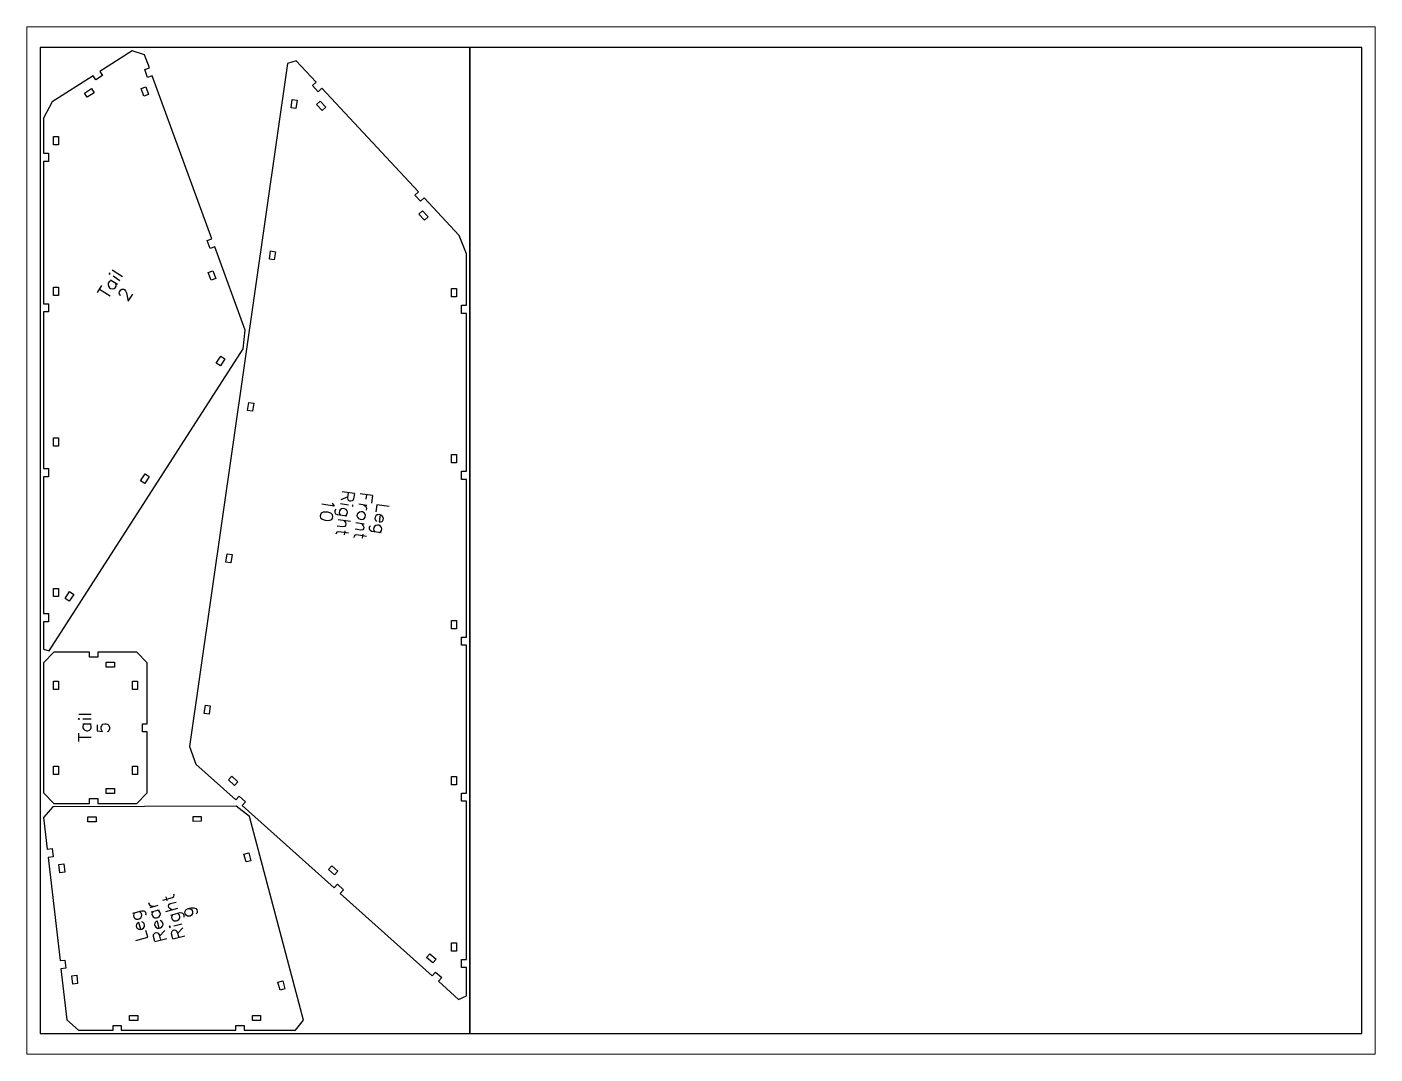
# Paper-space layout 'Layout' of a CAD drawing. Header units: millimetres, sheet in inches. Extents: x 0 to 10.5, y 0 to 8.
# The model-space entities are those that its viewports show. They can reach past a viewport. Long polylines and large blocks are cut down to what shows.
import ezdxf

# ---------------------------------------------------------------- set-up
doc = ezdxf.new("R2010")
doc.units = ezdxf.units.MM
doc.header["$MEASUREMENT"] = 0
for name, color, linetype, true_color in [('CuttingLine', 18, 'Continuous', 0x000000), ('leg_front_right_cuts', 1, 'Continuous', 0xff0000), ('leg_front_right_marks', 2, 'Continuous', 0xffff00), ('leg_rear_right_cuts', 1, 'Continuous', 0xff0000), ('leg_rear_right_marks', 2, 'Continuous', 0xffff00), ('Offcut', 18, 'Continuous', 0x000000), ('Sheet', 18, 'Continuous', 0x000000), ('tail_cuts', 1, 'Continuous', 0xff0000), ('tail_marks', 2, 'Continuous', 0xffff00)]:
    doc.layers.add(name, color=color, linetype=linetype, true_color=true_color)

msp = doc.modelspace()

# ---------------------------------------------------------------- linework, layer by layer
at = {"layer": 'CuttingLine', "color": 18, "true_color": 0x000000}
msp.add_lwpolyline([(260.01, 0), (260.01, 597)], dxfattribs=at)
at = {"layer": 'leg_front_right_cuts', "color": 1, "true_color": 0xff0000}
for points in [[(149.63, 587.21), (90.37, 173.73), (94.2, 163.21), (118.51, 141.44), (120.51, 143.67), (124.24, 140.34), (122.23, 138.1), (177.93, 88.22), (179.93, 90.46), (183.65, 87.12), (181.65, 84.89), (237.34, 35), (239.34, 37.24), (243.07, 33.9), (241.07, 31.67), (253.28, 20.72), (258.01, 22.84), (258.01, 39.95), (255.01, 39.95), (255.01, 44.95), (258.01, 44.95), (258.01, 140.64), (255.01, 140.64), (255.01, 145.64), (258.01, 145.64), (258.01, 235.05), (255.01, 235.05), (255.01, 240.05), (258.01, 240.05), (258.01, 335.51), (255.01, 335.51), (255.01, 340.51), (258.01, 340.51), (258.01, 435.98), (255.01, 435.98), (255.01, 440.98), (258.01, 440.98), (258.01, 472.12), (253.68, 483.11), (232.41, 505.87), (230.22, 503.82), (226.81, 507.48), (229, 509.53), (170.41, 572.22), (168.22, 570.17), (164.8, 573.83), (166.99, 575.88), (154.87, 588.85)], [(152.57, 565.42), (155.54, 564.99), (154.83, 560.04), (151.86, 560.47)], [(172.85, 560.82), (170.66, 558.77), (167.25, 562.43), (169.44, 564.47)], [(234.85, 494.47), (232.66, 492.42), (229.25, 496.08), (231.44, 498.12)], [(139.43, 473.76), (142.4, 473.33), (141.69, 468.38), (138.72, 468.81)], [(252.01, 445.97), (249.01, 445.97), (249.01, 450.97), (252.01, 450.97)], [(126.3, 382.09), (129.27, 381.67), (128.56, 376.72), (125.59, 377.14)], [(252.01, 345.51), (249.01, 345.51), (249.01, 350.51), (252.01, 350.51)], [(113.16, 290.43), (116.13, 290), (115.42, 285.05), (112.45, 285.48)], [(252.01, 245.05), (249.01, 245.05), (249.01, 250.05), (252.01, 250.05)], [(100.02, 198.77), (102.99, 198.34), (102.28, 193.39), (99.31, 193.82)], [(113.96, 153.57), (115.96, 155.8), (119.69, 152.47), (117.68, 150.23)], [(252.01, 150.64), (249.01, 150.64), (249.01, 155.64), (252.01, 155.64)], [(174.48, 99.36), (176.48, 101.6), (180.21, 98.26), (178.2, 96.03)], [(252.01, 49.95), (249.01, 49.95), (249.01, 54.95), (252.01, 54.95)], [(233.9, 46.15), (235.9, 48.38), (239.62, 45.04), (237.62, 42.81)]]:
    msp.add_lwpolyline(points, close=True, dxfattribs=at)
at = {"layer": 'leg_front_right_marks', "color": 2, "true_color": 0xffff00}
for points in [[(190.2, 326.98), (182.78, 328.05)], [(186.21, 324.31), (186.67, 327.49)], [(190.2, 326.98), (189.74, 323.8)], [(201.14, 325.75), (193.72, 326.83)], [(177.99, 319.36), (170.56, 320.44)], [(176.83, 321.34), (177.08, 320.58)], [(177.08, 320.58), (177.99, 319.36)], [(186.65, 319.91), (181.71, 320.63)], [(186.31, 325.01), (182.06, 323.1)], [(186.41, 323.2), (186.21, 324.31)], [(186.71, 322.79), (186.41, 323.2)], [(187.37, 322.34), (186.71, 322.79)], [(188.07, 322.23), (187.37, 322.34)], [(188.83, 322.48), (188.07, 322.23)], [(189.18, 319.91), (188.77, 319.61)], [(188.77, 319.61), (189.08, 319.2)], [(189.24, 322.79), (188.83, 322.48)], [(189.08, 319.2), (189.48, 319.5)], [(189.48, 319.5), (189.18, 319.91)], [(189.74, 323.8), (189.24, 322.79)], [(197.75, 319.75), (192.8, 320.47)], [(195.62, 320.06), (196.63, 319.55)], [(196.63, 319.55), (197.24, 318.74)], [(197.61, 326.27), (197.2, 323.44)], [(197.24, 318.74), (197.49, 317.98)], [(201.14, 325.75), (200.48, 321.16)], [(203.86, 320.13), (203.25, 315.88)], [(211.28, 319.05), (203.86, 320.13)], [(169.64, 314.08), (169.54, 313.37)], [(169.54, 313.37), (169.74, 312.26)], [(170.15, 315.09), (169.64, 314.08)], [(169.74, 312.26), (170.7, 311.4)], [(171.31, 315.64), (170.15, 315.09)], [(170.7, 311.4), (172.41, 310.79)], [(173.13, 315.74), (171.31, 315.64)], [(172.41, 310.79), (173.47, 310.64)], [(174.19, 315.58), (173.13, 315.74)], [(173.47, 310.64), (175.29, 310.73)], [(175.91, 314.97), (174.19, 315.58)], [(175.29, 310.73), (176.45, 311.29)], [(176.86, 314.11), (175.91, 314.97)], [(176.45, 311.29), (176.96, 312.3)], [(177.06, 313), (176.86, 314.11)], [(176.96, 312.3), (177.06, 313)], [(178.46, 315.69), (178.62, 316.75)], [(178.71, 314.93), (178.46, 315.69)], [(178.62, 316.75), (179.07, 317.4)], [(179.02, 314.52), (178.71, 314.93)], [(180.03, 314.02), (179.02, 314.52)], [(185.68, 313.2), (180.03, 314.02)], [(187.75, 310.01), (180.32, 311.09)], [(181.09, 316.39), (180.94, 315.33)], [(180.94, 315.33), (181.19, 314.57)], [(181.55, 317.04), (181.09, 316.39)], [(181.19, 314.57), (181.79, 313.76)], [(182.36, 317.65), (181.55, 317.04)], [(183.47, 317.85), (182.36, 317.65)], [(184.17, 317.75), (183.47, 317.85)], [(183.86, 310.57), (184.76, 309.36)], [(185.18, 317.24), (184.17, 317.75)], [(184.62, 313.35), (185.43, 313.96)], [(185.79, 316.43), (185.18, 317.24)], [(185.43, 313.96), (185.89, 314.61)], [(186.04, 315.67), (185.79, 316.43)], [(185.89, 314.61), (186.04, 315.67)], [(191.93, 314.46), (191.77, 313.4)], [(191.77, 313.4), (192.02, 312.64)], [(192.38, 315.11), (191.93, 314.46)], [(192.02, 312.64), (192.63, 311.83)], [(193.19, 315.72), (192.38, 315.11)], [(192.63, 311.83), (193.64, 311.32)], [(194.3, 315.92), (193.19, 315.72)], [(193.64, 311.32), (194.34, 311.22)], [(195.01, 315.82), (194.3, 315.92)], [(194.34, 311.22), (195.46, 311.42)], [(196.02, 315.31), (195.01, 315.82)], [(195.46, 311.42), (196.27, 312.02)], [(196.62, 314.5), (196.02, 315.31)], [(196.27, 312.02), (196.72, 312.68)], [(196.87, 313.74), (196.62, 314.5)], [(196.72, 312.68), (196.87, 313.74)], [(197.49, 317.98), (197.34, 316.92)], [(202.79, 312.7), (202.63, 311.64)], [(202.63, 311.64), (202.88, 310.89)], [(203.24, 313.36), (202.79, 312.7)], [(202.88, 310.89), (203.49, 310.08)], [(204.05, 313.96), (203.24, 313.36)], [(205.16, 314.16), (204.05, 313.96)], [(205.87, 314.06), (205.16, 314.16)], [(205.87, 314.06), (205.26, 309.82)], [(206.88, 313.55), (205.87, 314.06)], [(206.72, 309.97), (207.13, 310.27)], [(207.48, 312.75), (206.88, 313.55)], [(207.13, 310.27), (207.58, 310.93)], [(207.74, 311.99), (207.48, 312.75)], [(207.58, 310.93), (207.74, 311.99)], [(179.15, 302.96), (179.04, 302.25)], [(179.6, 303.61), (179.15, 302.96)], [(180.71, 303.81), (179.6, 303.61)], [(183.29, 306.69), (179.76, 307.2)], [(186.72, 302.94), (180.71, 303.81)], [(184.41, 306.89), (183.29, 306.69)], [(184.4, 304.36), (184.04, 301.89)], [(184.86, 307.54), (184.41, 306.89)], [(184.76, 309.36), (185.02, 308.6)], [(185.02, 308.6), (184.86, 307.54)], [(194.13, 304.76), (190.59, 305.27)], [(196.11, 308.44), (191.16, 309.16)], [(195.24, 304.96), (194.13, 304.76)], [(194.69, 308.64), (195.6, 307.43)], [(195.24, 302.43), (194.88, 299.96)], [(195.7, 305.61), (195.24, 304.96)], [(195.6, 307.43), (195.85, 306.67)], [(195.85, 306.67), (195.7, 305.61)], [(199.24, 305.64), (199.39, 306.7)], [(199.49, 304.88), (199.24, 305.64)], [(199.39, 306.7), (199.85, 307.36)], [(199.79, 304.48), (199.49, 304.88)], [(200.8, 303.97), (199.79, 304.48)], [(206.46, 303.15), (200.8, 303.97)], [(201.87, 306.34), (201.71, 305.28)], [(201.71, 305.28), (201.96, 304.52)], [(202.32, 307), (201.87, 306.34)], [(201.96, 304.52), (202.57, 303.71)], [(203.13, 307.6), (202.32, 307)], [(204.24, 307.8), (203.13, 307.6)], [(204.95, 307.7), (204.24, 307.8)], [(205.96, 307.19), (204.95, 307.7)], [(205.26, 309.82), (205.96, 309.72)], [(205.39, 303.3), (206.2, 303.91)], [(205.96, 309.72), (206.72, 309.97)], [(206.56, 306.38), (205.96, 307.19)], [(206.2, 303.91), (206.66, 304.56)], [(206.81, 305.62), (206.56, 306.38)], [(206.66, 304.56), (206.81, 305.62)], [(189.98, 301.03), (189.88, 300.32)], [(190.44, 301.68), (189.98, 301.03)], [(191.55, 301.88), (190.44, 301.68)], [(197.56, 301.01), (191.55, 301.88)]]:
    msp.add_lwpolyline(points, dxfattribs=at)
at = {"layer": 'leg_rear_right_cuts', "color": 1, "true_color": 0xff0000}
for points in [[(159.33, 8.14), (126.64, 131.47), (118.66, 137.59), (7.62, 137.21), (2, 130.88), (4.23, 111.62), (7.21, 111.96), (7.78, 107), (4.8, 106.65), (12.01, 44.22), (14.99, 44.56), (15.57, 39.6), (12.59, 39.25), (16.16, 8.31), (23.24, 2), (44.1, 2), (44.1, 5), (49.1, 5), (49.1, 2), (118.46, 2), (118.46, 5), (123.46, 5), (123.46, 2), (154.61, 2)], [(33.79, 131.3), (33.8, 128.3), (28.8, 128.28), (28.79, 131.28)], [(97.53, 131.51), (97.54, 128.51), (92.54, 128.5), (92.53, 131.5)], [(127.54, 104.66), (124.64, 103.89), (123.36, 108.72), (126.26, 109.49)], [(11.33, 102.37), (14.31, 102.72), (14.89, 97.75), (11.91, 97.41)], [(19.12, 34.97), (22.1, 35.32), (22.67, 30.35), (19.69, 30.01)], [(148.11, 27.04), (145.21, 26.28), (143.93, 31.11), (146.83, 31.88)], [(54.1, 8), (54.1, 11), (59.1, 11), (59.1, 8)], [(128.46, 8), (128.46, 11), (133.46, 11), (133.46, 8)]]:
    msp.add_lwpolyline(points, close=True, dxfattribs=at)
at = {"layer": 'leg_rear_right_marks', "color": 2, "true_color": 0xffff00}
for points in [[(74.16, 80.83), (80.03, 82.38)], [(76.85, 80.43), (76.21, 82.85)], [(80.03, 82.38), (80.97, 83)], [(81.14, 83.79), (80.95, 84.48)], [(80.97, 83), (81.14, 83.79)], [(56.09, 72.9), (61.61, 74.36)], [(60.76, 73.4), (59.89, 73.9)], [(61.61, 74.36), (62.74, 74.29)], [(62.74, 74.29), (63.18, 74.04)], [(63.18, 74.04), (63.71, 73.44)], [(66.08, 78.13), (65.81, 79.17)], [(66.61, 77.53), (66.08, 78.13)], [(66.54, 76.41), (71.37, 77.69)], [(67.48, 77.03), (66.61, 77.53)], [(67.27, 73.65), (72.11, 74.93)], [(68.61, 76.96), (67.48, 77.03)], [(68.31, 73.92), (67.8, 73.05)], [(71.94, 74.14), (71.07, 74.65)], [(72.47, 73.55), (71.94, 74.14)], [(72.75, 72.51), (72.47, 73.55)], [(75.99, 73.92), (83.24, 75.85)], [(77.68, 77.33), (77.84, 78.11)], [(77.95, 76.29), (77.68, 77.33)], [(77.84, 78.11), (78.78, 78.73)], [(78.48, 75.69), (77.95, 76.29)], [(79.79, 74.93), (78.48, 75.69)], [(78.78, 78.73), (82.23, 79.64)], [(87.63, 72.95), (87.7, 74.07)], [(87.7, 74.07), (88.21, 74.95)], [(88.21, 74.95), (89.5, 75.66)], [(89.5, 75.66), (91.22, 76.11)], [(89.5, 75.66), (90.63, 75.59)], [(90.63, 75.59), (91.5, 75.08)], [(91.22, 76.11), (93.04, 76.23)], [(91.5, 75.08), (92.12, 74.14)], [(92.12, 74.14), (92.21, 73.79)], [(92.21, 73.79), (92.14, 72.66)], [(93.04, 76.23), (94.26, 75.81)], [(94.26, 75.81), (94.88, 74.87)], [(94.88, 74.87), (95.06, 74.18)], [(95.06, 74.18), (94.99, 73.05)], [(56.62, 72.3), (56.46, 71.52)], [(56.46, 71.52), (56.73, 70.48)], [(57.13, 73.17), (56.62, 72.3)], [(56.73, 70.48), (57.26, 69.88)], [(57.26, 69.88), (58.13, 69.38)], [(58.27, 66.09), (58.1, 65.3)], [(58.1, 65.3), (58.38, 64.27)], [(58.13, 69.38), (59.26, 69.3)], [(58.52, 66.52), (58.27, 66.09)], [(59.12, 67.05), (58.52, 66.52)], [(59.81, 67.23), (59.12, 67.05)], [(59.26, 69.3), (59.95, 69.49)], [(60.91, 63.09), (59.81, 67.23)], [(59.95, 69.49), (60.89, 70.11)], [(61.29, 72.8), (60.76, 73.4)], [(60.89, 70.11), (61.4, 70.98)], [(61.56, 71.76), (61.29, 72.8)], [(61.4, 70.98), (61.56, 71.76)], [(62.41, 67.18), (61.53, 67.69)], [(62.94, 66.58), (62.41, 67.18)], [(63.21, 65.55), (62.94, 66.58)], [(63.05, 64.77), (63.21, 65.55)], [(63.71, 73.44), (63.98, 72.4)], [(63.98, 72.4), (63.82, 71.62)], [(67.8, 73.05), (67.64, 72.26)], [(67.64, 72.26), (67.91, 71.23)], [(67.91, 71.23), (68.44, 70.63)], [(68.44, 70.63), (69.31, 70.12)], [(69.45, 66.83), (69.29, 66.05)], [(69.29, 66.05), (69.56, 65.01)], [(69.31, 70.12), (70.44, 70.05)], [(69.7, 67.27), (69.45, 66.83)], [(70.3, 67.8), (69.7, 67.27)], [(70.99, 67.98), (70.3, 67.8)], [(70.44, 70.05), (71.13, 70.23)], [(72.09, 63.84), (70.99, 67.98)], [(71.13, 70.23), (72.08, 70.85)], [(72.08, 70.85), (72.58, 71.73)], [(72.58, 71.73), (72.75, 72.51)], [(73.59, 67.93), (72.72, 68.44)], [(74.12, 67.33), (73.59, 67.93)], [(73.72, 64.64), (74.23, 65.51)], [(74.39, 66.3), (74.12, 67.33)], [(74.23, 65.51), (74.39, 66.3)], [(79.14, 71.8), (84.66, 73.27)], [(79.67, 71.2), (79.51, 70.42)], [(79.51, 70.42), (79.78, 69.39)], [(80.18, 72.08), (79.67, 71.2)], [(79.78, 69.39), (80.31, 68.79)], [(80.31, 68.79), (81.18, 68.28)], [(80.88, 65.24), (85.71, 66.53)], [(81.18, 68.28), (82.31, 68.21)], [(82.31, 68.21), (83, 68.39)], [(83.81, 72.3), (82.94, 72.81)], [(83, 68.39), (83.94, 69.01)], [(84.34, 71.7), (83.81, 72.3)], [(83.94, 69.01), (84.45, 69.89)], [(84.61, 70.67), (84.34, 71.7)], [(84.45, 69.89), (84.61, 70.67)], [(84.66, 73.27), (85.79, 73.2)], [(85.79, 73.2), (86.23, 72.94)], [(86.23, 72.94), (86.76, 72.34)], [(86.76, 72.34), (87.03, 71.31)], [(87.03, 71.31), (86.87, 70.53)], [(87.72, 72.6), (87.63, 72.95)], [(88.34, 71.66), (87.72, 72.6)], [(89.22, 71.15), (88.34, 71.66)], [(90.34, 71.08), (89.22, 71.15)], [(90.69, 71.17), (90.34, 71.08)], [(91.63, 71.79), (90.69, 71.17)], [(92.14, 72.66), (91.63, 71.79)], [(94.99, 73.05), (94.39, 72.52)], [(57.88, 56.38), (65.13, 58.3)], [(58.38, 64.27), (58.91, 63.67)], [(58.91, 63.67), (59.78, 63.16)], [(59.78, 63.16), (60.91, 63.09)], [(60.91, 63.09), (61.6, 63.27)], [(61.6, 63.27), (62.54, 63.89)], [(62.54, 63.89), (63.05, 64.77)], [(65.13, 58.3), (64.03, 62.44)], [(68.61, 58.85), (68.68, 59.98)], [(69.43, 55.74), (68.61, 58.85)], [(68.68, 59.98), (68.93, 60.41)], [(68.93, 60.41), (69.53, 60.94)], [(69.43, 55.74), (76.68, 57.67)], [(69.53, 60.94), (70.22, 61.13)], [(69.56, 65.01), (70.09, 64.42)], [(70.09, 64.42), (70.96, 63.91)], [(70.22, 61.13), (71, 60.96)], [(70.96, 63.91), (72.09, 63.84)], [(71, 60.96), (71.44, 60.71)], [(71.44, 60.71), (72.06, 59.77)], [(72.06, 59.77), (72.88, 56.66)], [(72.09, 63.84), (72.78, 64.02)], [(72.24, 59.08), (75.4, 62.5)], [(72.78, 64.02), (73.72, 64.64)], [(78.37, 64.95), (78.12, 64.51)], [(78.12, 64.51), (78.55, 64.26)], [(78.81, 64.69), (78.37, 64.95)], [(78.55, 64.26), (78.81, 64.69)], [(79.56, 60.46), (79.63, 61.59)], [(80.38, 57.35), (79.56, 60.46)], [(79.63, 61.59), (79.88, 62.02)], [(79.88, 62.02), (80.48, 62.55)], [(80.38, 57.35), (87.63, 59.28)], [(80.48, 62.55), (81.17, 62.74)], [(81.17, 62.74), (81.96, 62.57)], [(81.96, 62.57), (82.39, 62.32)], [(82.39, 62.32), (83.01, 61.38)], [(83.01, 61.38), (83.84, 58.27)], [(83.2, 60.69), (86.35, 64.11)]]:
    msp.add_lwpolyline(points, dxfattribs=at)
at = {"layer": 'Offcut', "color": 18, "true_color": 0x000000}
msp.add_lwpolyline([(260.01, 0), (800, 0), (800, 597), (260.01, 597)], close=True, dxfattribs=at)
at = {"layer": 'Sheet', "color": 18, "true_color": 0x000000}
msp.add_lwpolyline([(0, 0), (800, 0), (800, 597), (0, 597)], close=True, dxfattribs=at)
at = {"layer": 'tail_cuts', "color": 1, "true_color": 0xff0000}
for points in [[(5.43, 231.69), (122.86, 414.52), (124.11, 425.83), (105.64, 476.34), (102.82, 475.31), (101.11, 480.01), (103.92, 481.04), (67.8, 579.87), (64.98, 578.84), (63.26, 583.54), (66.08, 584.57), (63.19, 592.47), (55.67, 595), (36.19, 582.48), (37.81, 579.96), (33.61, 577.26), (31.99, 579.78), (7.34, 563.95), (2, 554.16), (2, 533.01), (5, 533.01), (5, 528.01), (2, 528.01), (2, 441.85), (5, 441.85), (5, 436.85), (2, 436.85), (2, 342.1), (5, 342.1), (5, 337.1), (2, 337.1), (2, 254.29), (5, 254.29), (5, 249.29), (2, 249.29), (2, 232.7)], [(31.02, 572.03), (32.64, 569.51), (28.44, 566.8), (26.82, 569.33)], [(65.6, 568.42), (62.78, 567.39), (61.06, 572.09), (63.88, 573.12)], [(8, 543.01), (11, 543.01), (11, 538.01), (8, 538.01)], [(106.31, 457.04), (103.49, 456.01), (101.77, 460.71), (104.59, 461.74)], [(8, 451.85), (11, 451.85), (11, 446.85), (8, 446.85)], [(109.08, 404.17), (106.56, 405.79), (109.26, 410), (111.78, 408.38)], [(8, 360.68), (11, 360.68), (11, 355.68), (8, 355.68)], [(63.33, 332.94), (60.8, 334.56), (63.51, 338.77), (66.03, 337.15)], [(8, 269.52), (11, 269.52), (11, 264.52), (8, 264.52)], [(17.58, 261.71), (15.05, 263.33), (17.76, 267.53), (20.28, 265.91)], [(64.85, 145.73), (64.85, 182.62), (61.85, 182.62), (61.85, 187.62), (64.85, 187.62), (64.85, 224.51), (58.5, 230.86), (34.95, 230.86), (34.95, 227.86), (29.95, 227.86), (29.95, 230.86), (8.35, 230.86), (2, 224.51), (2, 145.73), (8.35, 139.38), (29.95, 139.38), (29.95, 142.38), (34.95, 142.38), (34.95, 139.38), (58.5, 139.38)], [(44.95, 224.86), (44.95, 221.86), (39.95, 221.86), (39.95, 224.86)], [(8, 213.36), (11, 213.36), (11, 208.36), (8, 208.36)], [(58.85, 208.36), (55.85, 208.36), (55.85, 213.36), (58.85, 213.36)], [(8, 161.88), (11, 161.88), (11, 156.88), (8, 156.88)], [(58.85, 156.88), (55.85, 156.88), (55.85, 161.88), (58.85, 161.88)], [(39.95, 145.38), (39.95, 148.38), (44.95, 148.38), (44.95, 145.38)]]:
    msp.add_lwpolyline(points, close=True, dxfattribs=at)
at = {"layer": 'tail_marks', "color": 2, "true_color": 0xffff00}
for points in [[(42.18, 460.32), (41.69, 460.22)], [(41.69, 460.22), (41.79, 459.72)], [(41.79, 459.72), (42.29, 459.83)], [(42.29, 459.83), (42.18, 460.32)], [(43.53, 462.43), (49.84, 458.37)], [(44.09, 458.67), (48.3, 455.97)], [(34.65, 448.6), (37.35, 452.81)], [(36, 450.71), (42.31, 446.66)], [(41.19, 454.17), (41.11, 453.37)], [(41.11, 453.37), (41.32, 452.38)], [(41.77, 455.07), (41.19, 454.17)], [(41.32, 452.38), (42.03, 451.5)], [(42.46, 455.47), (41.77, 455.07)], [(42.03, 451.5), (42.63, 451.12)], [(43.45, 455.69), (42.46, 455.47)], [(42.55, 456.27), (46.75, 453.57)], [(42.63, 451.12), (43.73, 450.84)], [(43.73, 450.84), (44.71, 451.06)], [(44.71, 451.06), (45.4, 451.46)], [(45.4, 451.46), (45.98, 452.36)], [(46.07, 453.16), (45.85, 454.15)], [(45.98, 452.36), (46.07, 453.16)], [(47.87, 448.18), (47.96, 448.97)], [(47.96, 448.97), (48.73, 450.17)], [(48.73, 450.17), (49.42, 450.58)], [(49.42, 450.58), (49.91, 450.69)], [(49.91, 450.69), (50.71, 450.6)], [(50.71, 450.6), (51.31, 450.22)], [(51.31, 450.22), (51.71, 449.53)], [(51.71, 449.53), (52.23, 448.35)], [(47.98, 447.68), (47.87, 448.18)], [(48.39, 447), (47.98, 447.68)], [(48.69, 446.8), (48.39, 447)], [(52.23, 448.35), (53.31, 443.42)], [(53.31, 443.42), (56.01, 447.62)], [(23.42, 190.84), (23.07, 190.48)], [(23.07, 190.48), (23.42, 190.12)], [(23.42, 193.34), (30.92, 193.34)], [(23.78, 190.48), (23.42, 190.84)], [(23.42, 190.12), (23.78, 190.48)], [(25.92, 190.48), (30.92, 190.48)], [(23.42, 176.91), (23.42, 181.91)], [(25.92, 187.62), (30.92, 187.62)], [(26.28, 186.91), (25.92, 186.19)], [(25.92, 186.19), (25.92, 185.12)], [(25.92, 185.12), (26.28, 184.41)], [(26.99, 187.62), (26.28, 186.91)], [(26.28, 184.41), (26.99, 183.69)], [(26.99, 183.69), (28.07, 183.34)], [(28.07, 183.34), (28.78, 183.34)], [(28.78, 183.34), (29.85, 183.69)], [(30.57, 186.91), (29.85, 187.62)], [(29.85, 183.69), (30.57, 184.41)], [(30.92, 186.19), (30.57, 186.91)], [(30.57, 184.41), (30.92, 185.12)], [(30.92, 185.12), (30.92, 186.19)], [(34.42, 186.91), (34.42, 183.34)], [(34.42, 183.34), (37.64, 182.98)], [(36.92, 185.48), (37.28, 186.55)], [(36.92, 184.41), (36.92, 185.48)], [(37.28, 183.34), (36.92, 184.41)], [(37.28, 186.55), (37.99, 187.27)], [(37.64, 182.98), (37.28, 183.34)], [(37.99, 187.27), (39.07, 187.62)], [(39.07, 187.62), (39.78, 187.62)], [(39.78, 187.62), (40.85, 187.27)], [(41.21, 182.98), (40.49, 182.62)], [(40.85, 187.27), (41.57, 186.55)], [(41.57, 183.34), (41.21, 182.98)], [(41.57, 186.55), (41.92, 185.48)], [(41.92, 184.41), (41.57, 183.34)], [(41.92, 185.48), (41.92, 184.41)], [(23.42, 179.41), (30.92, 179.41)]]:
    msp.add_lwpolyline(points, dxfattribs=at)

psp = doc.layouts.new('Layout')

# ---------------------------------------------------------------- viewports
at = {"layer": '0'}
psp.add_viewport(center=(5.25, 4), size=(10.5, 8), view_center_point=(400, 298.5), view_height=621.71429, dxfattribs=at)

doc.saveas('drawing.dxf')
